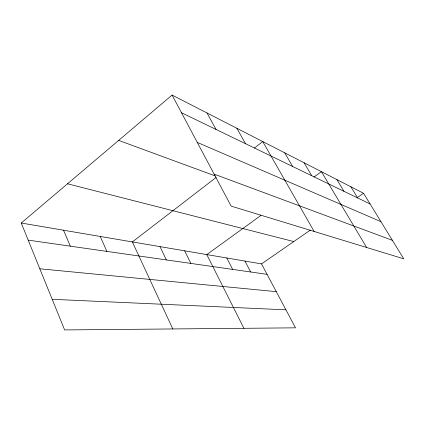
<?xml version="1.0" encoding="UTF-8"?>
<svg xmlns="http://www.w3.org/2000/svg" width="425" height="425" viewBox="0 0 425 425"><rect width="100%" height="100%" fill="white"/><g stroke="black" fill="none" stroke-linecap="round" stroke-linejoin="round"><path stroke-width="0.64" d="M21.25 223.024L261.518 263.893L295.513 327.834L64.627 329.933L21.25 223.024L172.093 95.067L363.534 193.269L403.75 258.82L231.157 206.125L172.093 95.067M216.139 177.443L132.361 241.926L172.805 328.95M254.347 148.038L262.751 141.573L314.144 231.46M260.945 215.411L206.794 254.586L243.913 328.307M314.011 177.018L321.417 171.663L366.632 247.488M261.518 263.893L310.383 230.063M357.085 197.737L363.534 193.269M52.195 299.301L285.94 309.83M39.817 268.781L276.271 291.646M28.188 240.13L267.07 274.337M67.506 183.786L293.776 241.559M118.66 140.388L215.342 175.961M214.147 174.138L392.408 240.332M197.269 142.407L380.965 221.68M181.486 112.731L370.09 203.958M350.88 186.777L357.68 197.949M336.913 179.616L343.968 191.319M304.125 162.796L311.748 175.738M284.707 152.835L292.65 166.499M236.9 128.313L245.533 143.708M207.023 112.986L216.033 129.439M244.959 261.077L250.67 271.989M226.801 257.986L232.672 269.408M184.641 250.814L190.846 263.42M159.981 246.622L166.35 259.914M100.21 236.454L106.903 251.403M63.516 230.212L70.348 246.171"/></g></svg>
